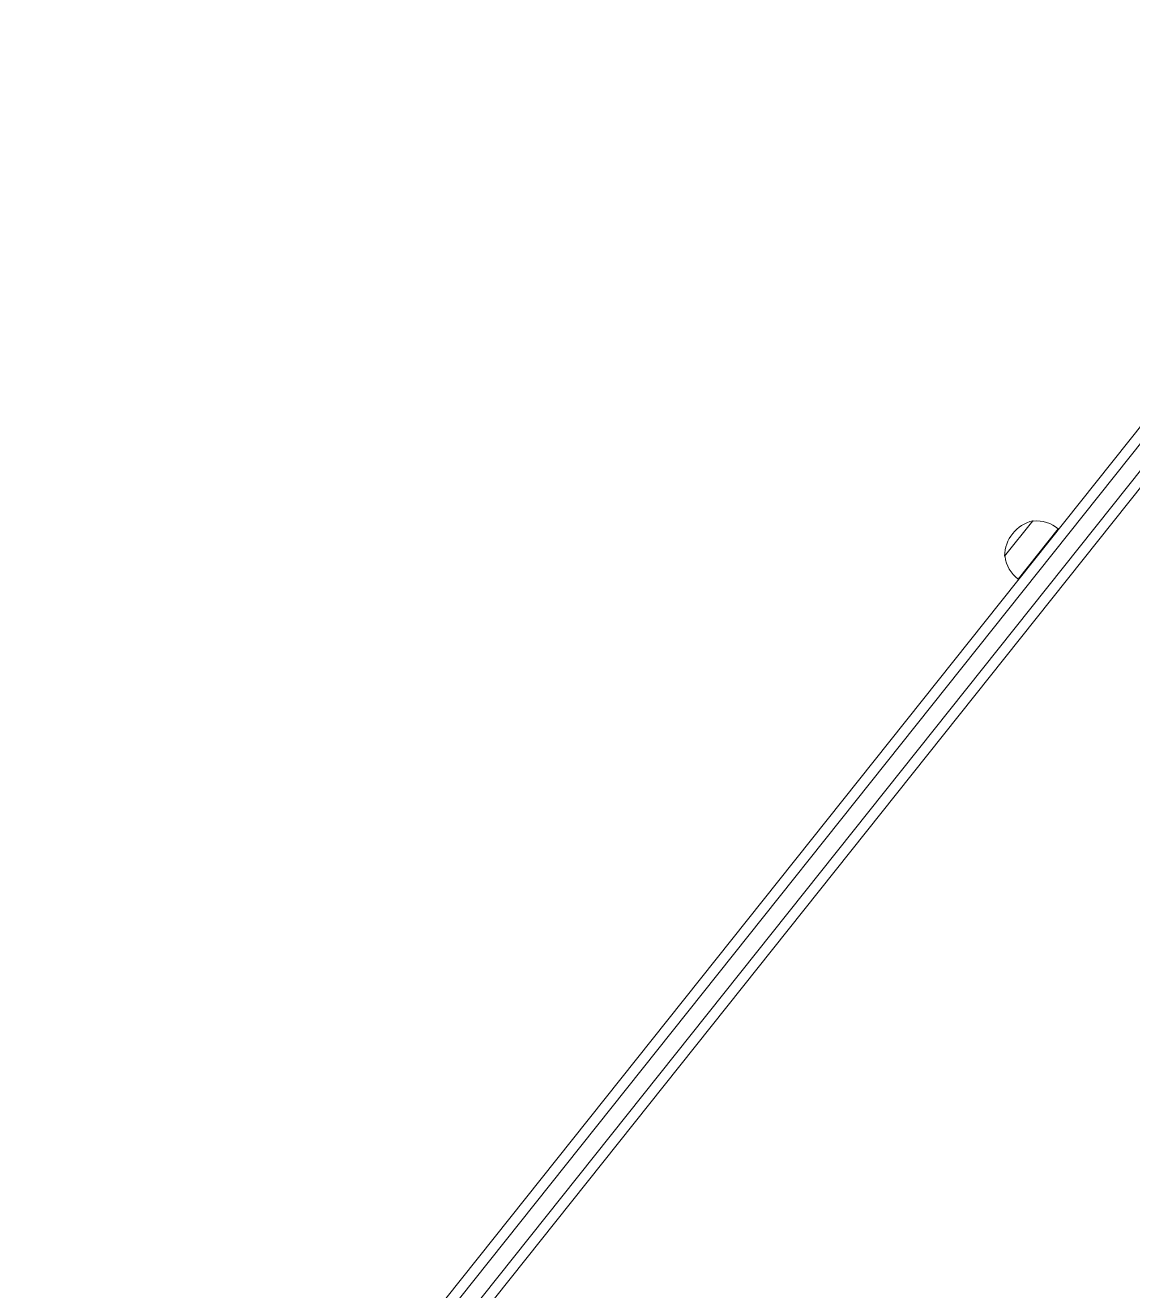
# Model space of a CAD drawing. Header units: millimetres. Extents: x -229914 to 856942, y -268655 to 87212.
# Drawn here: x -143120 to -142595, y 21420 to 22020 of the extents above; entities that cross this region are included whole.
import ezdxf

# ---------------------------------------------------------------- set-up
doc = ezdxf.new("R2010")
doc.units = ezdxf.units.MM

# ---------------------------------------------------------------- blocks, each defined once
blk = doc.blocks.new('Т912NEW')
at = {"color": 7, "linetype": 'Continuous', "lineweight": 15}
for p, q in [((-2832.25, -2350.63), (-2832.25, -3449.46)), ((-2824.25, -3449.46), (-2824.25, -2350.63)), ((-2819.25, -2347.41), (-2819.25, -3446.12)), ((-2837.25, -3446.12), (-2837.25, -2529.12)), ((-2837.45, -2659.96), (-2837.45, -2690.33)), ((-2837.25, -2659.97), (-2837.45, -2659.97)), ((-2849.01, -2664.4), (-2849.25, -2664.39)), ((-2849.25, -2685.89), (-2849.25, -2664.39)), ((-2849.25, -2685.89), (-2849.01, -2685.89)), ((-2837.45, -2690.31), (-2837.25, -2690.31))]:
    blk.add_line(p, q, dxfattribs=at)
for centre, radius, start, end in [((-2838.25, -2675.15), 15.21, 86.9847, 135.04421), ((-2835.44, -2675.14), 17.5, 142.09996, 217.90004), ((-2838.25, -2675.14), 15.21, 224.95579, 273.0153)]:
    blk.add_arc(centre, radius, start, end, dxfattribs=at)

msp = doc.modelspace()

# ---------------------------------------------------------------- block references
at = {"rotation": 321.4676820499667}
msp.add_blockref('Т912NEW', (-138753.82306, 22094.20638), dxfattribs=at)

doc.saveas('drawing.dxf')
